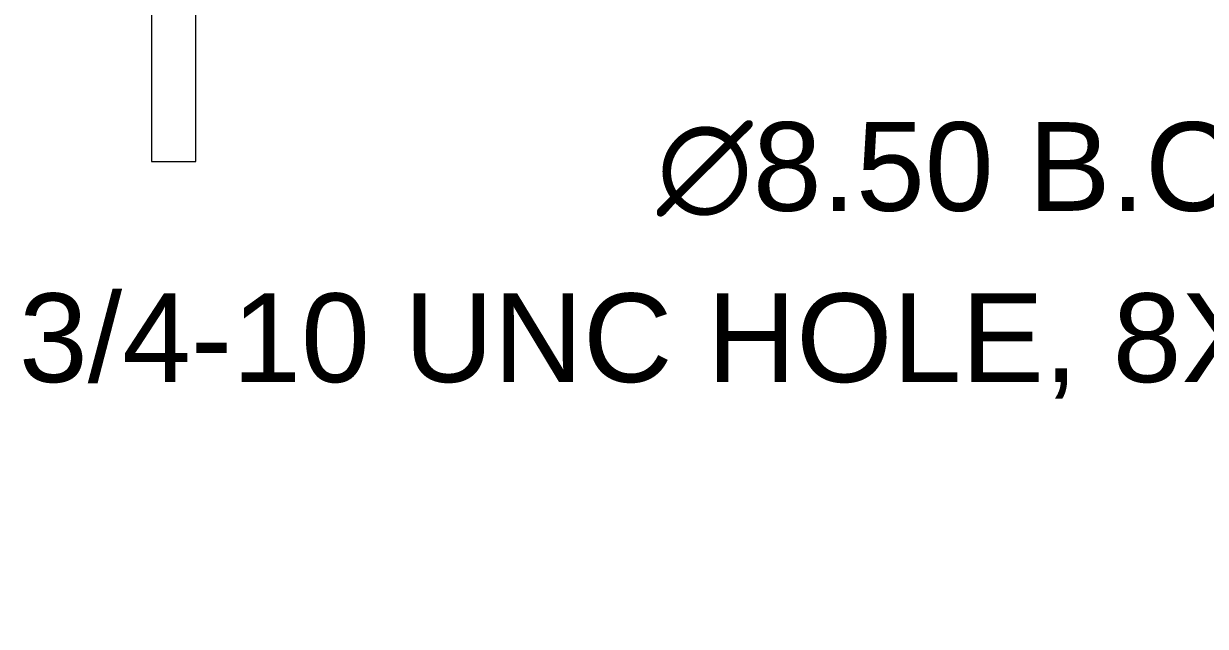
# Model space of a CAD drawing. Header units: inches. Extents: x -48 to 250, y -21 to 207.
# Drawn here: x 15.42 to 42.09, y 79.94 to 93.53 of the extents above; entities that cross this region are included whole.
import ezdxf

# ---------------------------------------------------------------- set-up
doc = ezdxf.new("R2010")
doc.units = ezdxf.units.IN
doc.header["$MEASUREMENT"] = 0
doc.layers.get('Defpoints').update_dxf_attribs({"lineweight": 5})
doc.styles.get("Standard").update_dxf_attribs({"font": 'arial.ttf'})
doc.dimstyles.new('STANDARD 2 PLCS$3', dxfattribs={"dimtxt": 1, "dimasz": 0.5, "dimexe": 0.18, "dimexo": 0.0625, "dimgap": 0.09, "dimtad": 0, "dimtih": 1, "dimtoh": 1, "dimzin": 4, "dimdsep": 46, "dimtxsty": 'Standard', "dimcen": 0.09, "dimaunit": 1, "dimadec": 0, "dimazin": 1, "dimtfac": 1, "dimtofl": 0, "dimtmove": 1, "dimatfit": 3, "dimfxl": 1, "dimtolj": 1, "dimtzin": 4, "dimarcsym": 0})

# ---------------------------------------------------------------- blocks, each defined once
blk = doc.blocks.new('*D32')
at = {"color": 0, "lineweight": -2, "transparency": 16777216}
for p, q in [((56.614, 106.33), (56.614, 106.51)), ((56.524, 106.42), (56.704, 106.42)), ((43.937, 90.241), (53.685, 102.681)), ((43.437, 90.241), (43.937, 90.241))]:
    blk.add_line(p, q, dxfattribs=at)
at = {"color": 0, "transparency": 16777216}
blk.add_solid([(53.619, 102.732), (53.75, 102.629), (53.993, 103.074)], dxfattribs=at)
at = {"layer": 'Defpoints', "color": 0, "transparency": 16777216}
for p in [(59.236, 109.765), (53.993, 103.074)]:
    blk.add_point(p, dxfattribs=at)
at = {"color": 0, "lineweight": 5, "transparency": 16777216, "insert": (36.614, 90.241), "char_height": 2, "attachment_point": 5}
blk.add_mtext('\\A1;∅8.50 B.C.', dxfattribs=at)
blk = doc.blocks.new('*D33')
at = {"color": 0, "lineweight": -2, "transparency": 16777216}
for p, q in [((54.898, 102.493), (55.078, 102.493)), ((54.988, 102.403), (54.988, 102.583)), ((43.937, 86.259), (54.495, 101.77)), ((43.437, 86.259), (43.937, 86.259))]:
    blk.add_line(p, q, dxfattribs=at)
at = {"color": 0, "transparency": 16777216}
blk.add_solid([(54.427, 101.817), (54.564, 101.723), (54.777, 102.183)], dxfattribs=at)
at = {"layer": 'Defpoints', "color": 0, "transparency": 16777216}
for p in [(55.199, 102.803), (54.777, 102.183)]:
    blk.add_point(p, dxfattribs=at)
at = {"color": 0, "lineweight": 5, "transparency": 16777216, "insert": (29.361, 86.259), "char_height": 2, "attachment_point": 5}
blk.add_mtext('\\A1;3/4-10 UNC HOLE, 8X', dxfattribs=at)

msp = doc.modelspace()

# ---------------------------------------------------------------- linework, layer by layer
at = {"color": 7, "lineweight": 5, "ltscale": 3}
msp.add_lwpolyline([(18.305, 93.92), (18.305, 90.42), (19.305, 90.42), (19.305, 93.92)], dxfattribs=at)

# ---------------------------------------------------------------- dimensions: what is measured, and where the dimension line sits
at = {"lineweight": 5}
for p1, p2, text, picture, middle in [((59.236, 109.765), (53.993, 103.074), '<> B.C.', '*D32', (43.937, 90.241)), ((55.199, 102.803), (54.777, 102.183), '3/4-10 UNC HOLE, 8X', '*D33', (43.937, 86.259))]:
    dim = msp.add_diameter_dim_2p(p1=p1, p2=p2, text=text, dimstyle='STANDARD 2 PLCS$3', override={"dimtxt": 2}, dxfattribs=at)
    dim.commit()
    dim.dimension.update_dxf_attribs({"geometry": picture, "text_midpoint": middle, "dimtype": 163})

doc.saveas('drawing.dxf')
